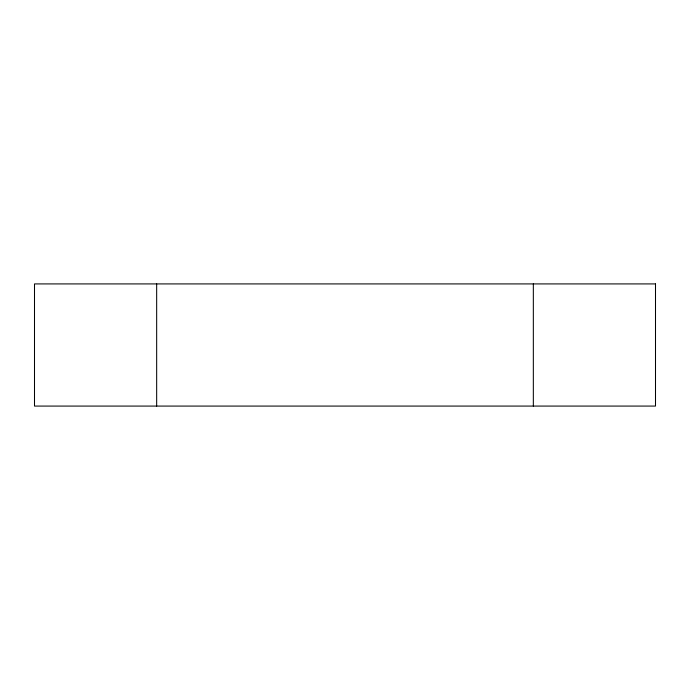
<?xml version="1.0" encoding="UTF-8"?>
<svg xmlns="http://www.w3.org/2000/svg" width="690" height="690" viewBox="0 0 690 690"><rect width="100%" height="100%" fill="white"/><g stroke="black" fill="none" stroke-linecap="round" stroke-linejoin="round"><path stroke-width="1.03" d="M533.336 406.074L533.336 283.918M156.665 283.918L156.665 406.082M655.5 283.918L655.5 406.074L34.5 406.082L34.5 283.918L655.5 283.918"/></g></svg>
